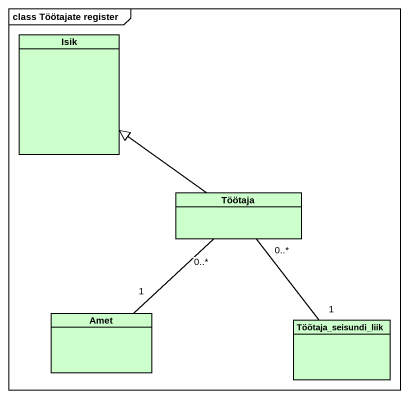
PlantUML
@startuml
mainframe class Töötajate register
hide circle
hide empty members
class Isik #CCFFCC
class Töötaja #CCFFCC
class Amet #CCFFCC
class Töötaja_seisundi_liik #CCFFCC
Töötaja -up-|> Isik
Amet "1" -up- "0..*" Töötaja
Töötaja_seisundi_liik "1" -up- "0..*" Töötaja
@enduml
